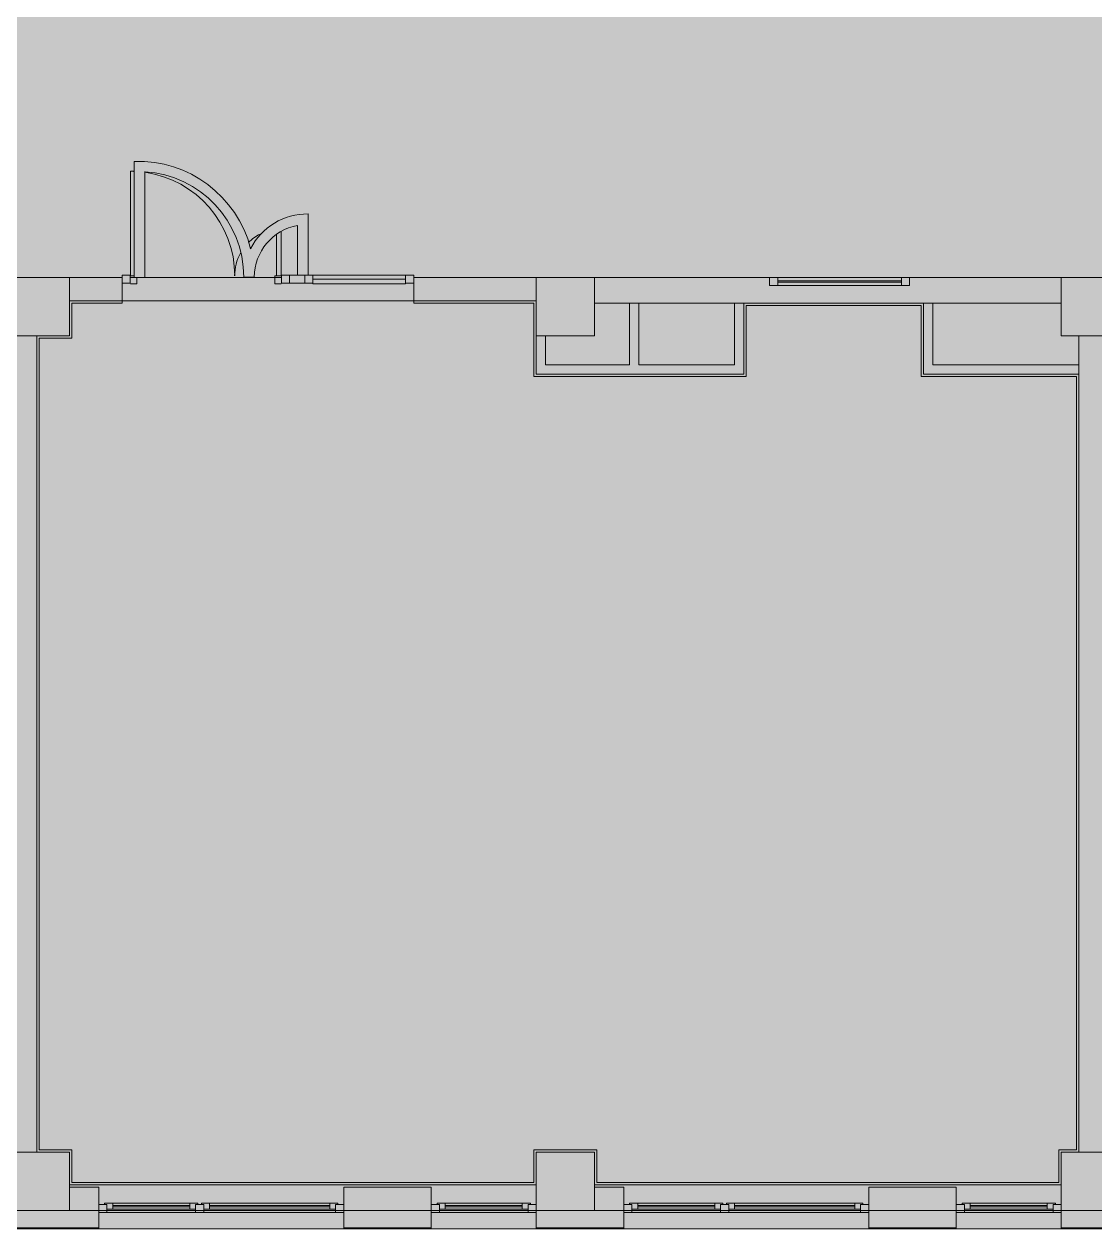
# Model space of a CAD drawing. Header units: millimetres. Extents: x 957 to 228198, y -8553 to 29000.
# Drawn here: x 148708 to 157886, y -258 to 10072 of the extents above; entities that cross this region are included whole.
import ezdxf

# ---------------------------------------------------------------- set-up
doc = ezdxf.new("R2010")
doc.units = ezdxf.units.MM
doc.layers.add('A-DETL-GENF-3', color=7, linetype='Continuous', lineweight=9, true_color=0xc0c0c0, transparency=0.4)
for name, color, linetype, lineweight, true_color in [('A-DETL-GENF-5', 7, 'Continuous', 5, 0xb7b7b7), ('A-DOOR-4', 7, 'Continuous', 5, 0xb7b7b7), ('A-FLOR-1', 7, 'Continuous', 5, 0xb7b7b7), ('A-GLAZ-3', 7, 'Continuous', 5, 0x737373), ('A-GLAZ-CURT-2', 7, 'Continuous', 5, 0x737373), ('A-GLAZ-CWMG-2', 7, 'Continuous', 5, 0x737373), ('A-WALL-3', 7, 'Continuous', 5, 0x737373), ('A-WALL-4', 7, 'Continuous', 9, 0x737373), ('I-WALL-2', 7, 'Continuous', 5, 0x737373), ('S-COLS-2', 7, 'Continuous', 5, 0x737373)]:
    doc.layers.add(name, color=color, linetype=linetype, lineweight=lineweight, true_color=true_color)
doc.layers.add('A-WALL', color=7, linetype='Continuous', lineweight=9)
doc.layers.add('A-WALL-2', color=7, linetype='Continuous', lineweight=5)

# ---------------------------------------------------------------- blocks, each defined once
blk = doc.blocks.new('BSC_Колонна _Прямоугольная - 500х500-23286270-3_2_2_птичка')
at = {"layer": 'S-COLS-2'}
for p, q in [((250, 250), (-250, 250)), ((-250, 250), (-250, -250)), ((250, -250), (250, 250)), ((-250, -250), (250, -250))]:
    blk.add_line(p, q, dxfattribs=at)
blk = doc.blocks.new('120_Окно_СКБ_1Ст - 120_Окно_СКБ_1Ст 900х2500_h_-V276-3_2_2_птичка')
at = {"layer": 'A-GLAZ-3'}
for p, q in [((-450, -127), (-450, -57)), ((-450, -57), (-380, -57)), ((450, -57), (-450, -57)), ((-380, -57), (-380, -127)), ((380, -87), (-380, -87)), ((-380, -87), (-380, -127)), ((-330, -137), (-330, -87)), ((330, -137), (330, -87)), ((380, -127), (380, -57)), ((380, -57), (450, -57)), ((380, -127), (380, -87)), ((450, -57), (450, -127)), ((-380, -127), (-450, -127)), ((-450, -127), (-400, -127)), ((-380, -127), (-400, -127)), ((-400, -127), (-400, -137)), ((-400, -137), (400, -137)), ((400, -137), (-400, -137)), ((-330, -107), (330, -107)), ((330, -117), (-330, -117)), ((450, -127), (380, -127)), ((400, -127), (380, -127)), ((400, -127), (450, -127)), ((400, -137), (400, -127))]:
    blk.add_line(p, q, dxfattribs=at)
blk = doc.blocks.new('120_Окно_СКБ_2Ст - 120_Окно_СКБ_2Ст 2100х2400 _мал створка справа_-V277-3_2_2_птичка')
at = {"layer": 'A-GLAZ-3'}
for p, q in [((-1050, -127), (-1050, -57)), ((-1050, -57), (-980, -57)), ((1050, -57), (-1050, -57)), ((-980, -57), (-980, -127)), ((150, -87), (-980, -87)), ((-980, -87), (-980, -127)), ((-930, -137), (-930, -87)), ((100, -137), (100, -87)), ((150, -127), (150, -57)), ((150, -57), (220, -57)), ((150, -127), (150, -87)), ((220, -57), (220, -127)), ((980, -87), (220, -87)), ((220, -87), (220, -127)), ((270, -137), (270, -87)), ((930, -137), (930, -87)), ((980, -127), (980, -57)), ((980, -57), (1050, -57)), ((980, -127), (980, -87)), ((1050, -57), (1050, -127)), ((-980, -127), (-1050, -127)), ((-1050, -127), (-1000, -127)), ((-980, -127), (-1000, -127)), ((-1000, -127), (-1000, -137)), ((-1000, -137), (170, -137)), ((170, -137), (-1000, -137)), ((-930, -107), (100, -107)), ((100, -117), (-930, -117)), ((220, -127), (150, -127)), ((170, -127), (150, -127)), ((170, -127), (200, -127)), ((170, -137), (170, -127)), ((220, -127), (200, -127)), ((200, -127), (200, -137)), ((200, -137), (1000, -137)), ((1000, -137), (200, -137)), ((270, -107), (930, -107)), ((930, -117), (270, -117)), ((1050, -127), (980, -127)), ((1000, -127), (980, -127)), ((1000, -127), (1050, -127)), ((1000, -137), (1000, -127))]:
    blk.add_line(p, q, dxfattribs=at)
blk = doc.blocks.new('120_Окно_СКБ_1Ст - 120_Окно_СКБ_1Ст 900х2500_h_-V346-3_2_2_птичка')
at = {"layer": 'A-GLAZ-3'}
for p, q in [((-450, -127), (-450, -57)), ((-450, -57), (-380, -57)), ((450, -57), (-450, -57)), ((-380, -57), (-380, -127)), ((380, -87), (-380, -87)), ((-380, -87), (-380, -127)), ((-330, -137), (-330, -87)), ((330, -137), (330, -87)), ((380, -127), (380, -57)), ((380, -57), (450, -57)), ((380, -127), (380, -87)), ((450, -57), (450, -127)), ((-380, -127), (-450, -127)), ((-450, -127), (-400, -127)), ((-380, -127), (-400, -127)), ((-400, -127), (-400, -137)), ((-400, -137), (400, -137)), ((400, -137), (-400, -137)), ((-330, -107), (330, -107)), ((330, -117), (-330, -117)), ((450, -127), (380, -127)), ((400, -127), (380, -127)), ((400, -127), (450, -127)), ((400, -137), (400, -127))]:
    blk.add_line(p, q, dxfattribs=at)
blk = doc.blocks.new('Прямоугольный импост - 50 x 70 мм-V398-3_2_2_птичка')
at = {"layer": 'A-GLAZ-CWMG-2'}
for p, q in [((-70, 35), (0, 35)), ((-70, -35), (-70, 35)), ((0, 35), (0, -35)), ((0, -35), (-70, -35))]:
    blk.add_line(p, q, dxfattribs=at)
blk = doc.blocks.new('Дверь_Витражная_остекление_ - ДВН_ДАО_Главный вход_1200 в свету-V399-3_2_2_птичка')
at = {"layer": 'A-DETL-GENF-5'}
for p, q in [((-613, 925), (-647, 925)), ((-647, 925), (-647, 35)), ((607, 385), (607, 30)), ((647, 35), (647, 410)), ((-647, 30), (-613, 30)), ((-613, 30), (-647, 30)), ((-592, -40), (-592, 15)), ((592, -40), (592, 30)), ((592, 30), (647, 30)), ((607, 30), (647, 30)), ((-647, -40), (-592, -40)), ((647, -40), (592, -40))]:
    blk.add_line(p, q, dxfattribs=at)
at = {"layer": 'A-DOOR-4'}
for p, q in [((-647, 925), (-647, 35)), ((647, 410), (647, 35))]:
    blk.add_line(p, q, dxfattribs=at)
for centre, radius, start, end in [((-647, 30), 895, 87.7864, 90), ((-647, 30), 895, 360, 81.929), ((647, 30), 400, 117.1206, 134.5389), ((647, 30), 400, 151.213, 180)]:
    blk.add_arc(centre, radius, start, end, dxfattribs=at)
blk = doc.blocks.new('Системная панель - Стемалит - 40мм-V400-3_2_2_птичка')
at = {"layer": 'A-GLAZ-CURT-2'}
for p, q in [((65, 35), (-65, 35)), ((-65, 35), (-65, -35)), ((65, -35), (65, 35)), ((-65, -35), (65, -35))]:
    blk.add_line(p, q, dxfattribs=at)
blk = doc.blocks.new('Прямоугольный импост - 50 x 70 мм-V401-3_2_2_птичка')
at = {"layer": 'A-GLAZ-CWMG-2'}
for p, q in [((-35, 35), (35, 35)), ((-35, -35), (-35, 35)), ((35, 35), (35, -35)), ((35, -35), (-35, -35))]:
    blk.add_line(p, q, dxfattribs=at)
blk = doc.blocks.new('Прямоугольный импост - 50 x 70 мм-V402-3_2_2_птичка')
at = {"layer": 'A-GLAZ-CWMG-2'}
for p, q in [((0, 35), (-70, 35)), ((-70, 35), (-70, -35)), ((0, -35), (0, 35)), ((-70, -35), (0, -35))]:
    blk.add_line(p, q, dxfattribs=at)
blk = doc.blocks.new('Системная панель - Стекло - 40мм-V403-3_2_2_птичка')
at = {"layer": 'A-GLAZ-CURT-2'}
for p, q in [((397.5, 0), (-397.5, 0)), ((-397.5, 0), (-397.5, -40)), ((397.5, -40), (397.5, 0)), ((-397.5, -40), (397.5, -40))]:
    blk.add_line(p, q, dxfattribs=at)
blk = doc.blocks.new('Прямоугольный импост - 50 x 70 мм-V404-3_2_2_птичка')
at = {"layer": 'A-GLAZ-CWMG-2'}
for p, q in [((-35, 35), (35, 35)), ((-35, -35), (-35, 35)), ((35, 35), (35, -35)), ((35, -35), (-35, -35))]:
    blk.add_line(p, q, dxfattribs=at)
blk = doc.blocks.new('Прямоугольный импост - 50 x 70 мм-V405-3_2_2_птичка')
at = {"layer": 'A-GLAZ-CWMG-2'}
blk.add_line((42060, 7920), (41265, 7920), dxfattribs=at)
blk = doc.blocks.new('120_Окно_СКБ_1Ст - 120_Окно_СКБ_1Ст 400х1200 EI30-V409-3_2_2_птичка')
at = {"layer": 'A-GLAZ-3'}
for p, q in [((-600, 40), (-600, 110)), ((-600, 110), (-530, 110)), ((600, 110), (-600, 110)), ((-530, 110), (-530, 40)), ((530, 40), (530, 110)), ((530, 110), (600, 110)), ((600, 110), (600, 40)), ((-530, 40), (-600, 40)), ((-600, 40), (600, 40)), ((530, 80), (-530, 80)), ((530, 70), (-530, 70)), ((600, 40), (530, 40))]:
    blk.add_line(p, q, dxfattribs=at)

msp = doc.modelspace()

# ---------------------------------------------------------------- hatches: boundary and pattern name
at = {"layer": 'A-DETL-GENF-3'}
h = msp.add_hatch(color=256, dxfattribs=at)
h.paths.add_polyline_path([(167348.1, -251.7), (177038.1, -250), (177041.1, 3288.3), (185758.1, 3288.3), (185758.1, 27348.3), (143098.1, 27348.3), (143098.1, 23888.3), (139948.1, 23887.4), (139948.1, 15358), (139498.2, 15353), (139498.2, -251.7), (167098.1, -251.7)])
h.paths.add_polyline_path([(168253.1, 151), (168237.1, 151), (168237.1, 551), (168253.1, 551)])
h.paths.add_polyline_path([(171639.1, 151), (171623.1, 151), (171623.1, 551), (171639.1, 551), (171639.1, 172.5)])
h.paths.add_polyline_path([(168237.1, 1051), (168237.6, 1545.2), (168253.1, 1545.2), (168253.1, 1258), (169542.1, 1258), (169542.1, 1242), (168253.1, 1242), (168253.1, 1051), (168237.6, 1051)])
h.paths.add_polyline_path([(171623.1, 1051), (171623.1, 1530.1), (171639.1, 1530.1), (171639.1, 1051)])
h.paths.add_polyline_path([(170407.7, 1232), (170364.1, 1232), (170364.1, 1248), (171622.8, 1248), (171622.8, 1232), (170409.2, 1232)])
h.paths.add_polyline_path([(171638.9, 2030.1), (171623.1, 2030.1), (171623.1, 2332), (170364.1, 2332), (170364.1, 2348), (171639.1, 2347.5), (171639.1, 2030.1)])
h.paths.add_polyline_path([(168253.1, 2045.2), (168237.1, 2045.2), (168237.1, 2789), (168253.1, 2789), (168253.1, 2350.4)])
h.paths.add_polyline_path([(169243.4, 2342), (168253.4, 2342), (168253.4, 2358), (169543.5, 2358), (169543.5, 2342), (169470, 2342)])
h.paths.add_polyline_path([(168253.1, 3289), (168237.1, 3289), (168237.1, 3729), (168253.1, 3729)])
h.paths.add_polyline_path([(173543.1, 6780), (173543.1, 7680), (173593.1, 7680), (173593.1, 6780)])
h.paths.add_polyline_path([(174843.1, 7680), (174843.1, 7730), (174833.1, 7730), (174836.7, 7760), (174878.1, 7760), (174878.1, 7908), (174948.1, 7908), (174948.1, 7900), (174893.1, 7900), (174893.1, 7680), (174948.1, 7680), (174948.1, 7672), (174878.1, 7672), (174878.1, 7680), (174859.1, 7680)])
h.paths.add_polyline_path([(174836.7, 7280), (174793.1, 7280), (174793.1, 7680), (174843.1, 7680), (174843.1, 7280)])
h.paths.add_polyline_path([(173485.1, 7672), (173438.1, 7672), (173438.1, 7680), (173493.1, 7680), (173493.1, 7900), (173438.1, 7900), (173440.3, 7908), (173508.1, 7908), (173508.1, 7760), (173553.1, 7760), (173553.1, 7730), (173543.1, 7730), (173543.1, 7680), (173508.1, 7680), (173508.1, 7672), (173493.1, 7672)])
h.paths.add_polyline_path([(168078.1, 7672), (168008.1, 7672), (168008.1, 7820), (167988.1, 7820), (167988.1, 7860), (167998.1, 7860), (167998.1, 7900), (168008.1, 7900), (168008.1, 7908), (168078.1, 7908), (168078.1, 7900), (168023.1, 7895.1), (168023.1, 7680), (168078.1, 7680)])
h.paths.add_polyline_path([(172840.8, 7672), (172808.1, 7672), (172808.1, 7820), (172788.1, 7820), (172788.1, 7860), (172798.1, 7860), (172798.1, 7900), (172808.1, 7900), (172808.1, 7908), (172878.1, 7908), (172878.1, 7900), (172823.1, 7895.1), (172823.1, 7680), (172878.1, 7680), (172878.1, 7672), (172848.1, 7672)])
h.paths.add_polyline_path([(170545.1, 7672), (170508.1, 7672), (170508.1, 7820), (170488.1, 7820), (170488.1, 7860), (170498.1, 7860), (170498.1, 7900), (170508.1, 7900), (170508.1, 7908), (170578.1, 7908), (170578.1, 7900), (170523.1, 7895.1), (170523.1, 7680), (170578.1, 7680), (170578.1, 7672), (170548.1, 7672)])
h.paths.add_polyline_path([(167138.1, 7672), (167068.1, 7672), (167068.1, 7680), (167123.1, 7680), (167118.1, 7900), (167068.1, 7900), (167068.1, 7908), (167138.1, 7908), (167138.1, 7900), (167148.1, 7895.1), (167148.1, 7860), (167158.1, 7860), (167158.1, 7820), (167138.1, 7820), (167138.1, 7680)])
h.paths.add_polyline_path([(169418.1, 7672), (169418.1, 7680), (169473.1, 7680), (169473.1, 7900), (169418.1, 7900), (169418.1, 7908), (169488.1, 7908), (169488.1, 7900), (169498.1, 7900), (169498.1, 7860), (169508.1, 7858.7), (169508.1, 7820), (169488.1, 7820), (169488.1, 7672), (169448.1, 7672)])
h.paths.add_polyline_path([(171938.1, 7672), (171868.1, 7672), (171868.1, 7680), (171923.1, 7680), (171923.1, 7900), (171868.1, 7900), (171868.1, 7908), (171938.1, 7908), (171938.1, 7900), (171948.1, 7895.1), (171948.1, 7860), (171958.1, 7860), (171958.1, 7820), (171938.1, 7820), (171938.1, 7680)])
h.paths.add_polyline_path([(170498.1, 7900), (170458.1, 7900), (170458.1, 8900), (170498.1, 8900), (170498.1, 7916.7)])
h.paths.add_polyline_path([(167958.1, 7900), (167958.1, 8750), (167998.1, 8750), (167998.1, 7900)])
h.paths.add_polyline_path([(172758.1, 7900), (172758.1, 8750), (172798.1, 8750), (172798.1, 7900)])
h.paths.add_polyline_path([(159665.9, 10300), (159625.9, 10300), (159625.9, 10900), (159665.9, 10900), (159665.9, 10501.7)])
h.paths.add_polyline_path([(157905.9, 10300), (157865.9, 10300), (157865.9, 10900), (157905.9, 10900), (157905.9, 10385.9)])
h.paths.add_polyline_path([(158745.9, 10300), (158745.9, 10900), (158785.9, 10900), (158785.9, 10300)])
h.paths.add_polyline_path([(156985.9, 10300), (156985.9, 10900), (157025.9, 10900), (157025.9, 10300)])
h.paths.add_polyline_path([(157865.9, 10900), (157840.9, 10900), (157840.9, 10980), (157875.9, 10980), (157875.9, 10940), (157865.9, 10940)])
h.paths.add_polyline_path([(158735.9, 10900), (158720.9, 10900), (158720.9, 10980), (158755.9, 10980), (158755.9, 10940), (158745.9, 10940), (158745.9, 10900)])
h.paths.add_polyline_path([(158465.9, 10900), (158465.9, 10940), (158455.9, 10940), (158455.9, 10980), (158490.9, 10980), (158490.9, 10900), (158475.9, 10900)])
h.paths.add_polyline_path([(159355.9, 10900), (159345.9, 10900), (159345.9, 10940), (159335.9, 10940), (159335.9, 10980), (159370.9, 10980), (159370.9, 10900)])
h.paths.add_polyline_path([(157585.9, 10900), (157585.9, 10940), (157575.9, 10940), (157575.9, 10980), (157610.9, 10980), (157610.9, 10900), (157590.9, 10900)])
h.paths.add_polyline_path([(159625.9, 10900), (159600.9, 10900), (159600.9, 10980), (159635.9, 10980), (159635.9, 10940), (159625.9, 10940)])
h.paths.add_polyline_path([(160235.9, 10900), (160225.9, 10900), (160225.9, 10940), (160215.9, 10940), (160215.9, 10980), (160250.9, 10980), (160250.9, 10900)])
h.paths.add_polyline_path([(156985.9, 10900), (156960.9, 10900), (156960.9, 10980), (156995.9, 10980), (156995.9, 10940), (156985.9, 10940), (156985.9, 10925.7)])
h.paths.add_polyline_path([(139948.1, 12070), (139948.1, 12125), (139728.1, 12125), (139728.1, 12070), (139720.1, 12070), (139720.1, 12140), (139868.1, 12140), (139868.1, 12185), (139898.1, 12185), (139898.1, 12175), (139948.1, 12175), (139949.5, 12140), (139956.1, 12140), (139956.1, 12070)])
h.paths.add_polyline_path([(139948.1, 12175), (139949.5, 12225), (140348.1, 12225), (140343.1, 12175), (139949.5, 12175)])
h.paths.add_polyline_path([(140345.1, 13425), (139948.1, 13425), (139949.5, 13475), (140848.1, 13475), (140848.1, 13425), (140620.6, 13425)])
h.paths.add_polyline_path([(139868.1, 13465), (139868.1, 13510), (139720.1, 13514), (139720.1, 13580), (139728.1, 13580), (139728.1, 13525), (139948.1, 13525), (139948.1, 13580), (139956.1, 13580), (139956.1, 13510), (139948.1, 13510), (139948.1, 13475), (139898.1, 13475), (139898.1, 13465), (139888.1, 13465)])
h.paths.add_polyline_path([(178708.1, 15650), (178638.1, 15650), (178638.1, 15658), (178708.1, 15658)])
h.paths.add_polyline_path([(178272.9, 15650), (178272.9, 15658), (178342.9, 15658), (178342.9, 15650)])
h.paths.add_polyline_path([(179678.1, 15650), (179678.1, 16650), (179718.1, 16650), (179718.1, 15650)])
h.paths.add_polyline_path([(178262.9, 15650), (178222.9, 15650), (178222.9, 16650), (178262.9, 16650), (178262.9, 15848.6)])
h.paths.add_polyline_path([(179798.1, 15650), (179728.1, 15650), (179728.1, 15658), (179798.1, 15658)])
h.paths.add_polyline_path([(177182.9, 15650), (177182.9, 15658), (177252.9, 15658), (177252.9, 15650)])
h.paths.add_polyline_path([(183728.1, 15650), (183728.1, 15658), (183798.1, 15658), (183798.1, 15650)])
h.paths.add_polyline_path([(182638.1, 15650), (182638.1, 15658), (182708.1, 15658), (182708.1, 15650)])
h.paths.add_polyline_path([(183718.1, 15650), (183678.1, 15650), (183678.1, 16650), (183718.1, 16650), (183718.1, 15848.6)])
h.paths.add_polyline_path([(185660.1, 17240), (185660.1, 17310), (185668.1, 17310), (185668.1, 17240)])
h.paths.add_polyline_path([(181278.1, 17600), (181278.1, 18590), (181318.1, 18590), (181318.1, 17600)])
h.paths.add_polyline_path([(178438.1, 17600), (178438.1, 18590), (178478.1, 18590), (178478.1, 17600)])
h.paths.add_polyline_path([(185620.3, 18280), (184668.1, 18280), (184668.1, 18320), (185668.1, 18320), (185668.1, 18280)])
h.paths.add_polyline_path([(185660.1, 18330), (185660.1, 18400), (185668.1, 18400), (185668.1, 18330)])
h.paths.add_polyline_path([(180268.1, 18592), (180238.1, 18592), (180238.1, 18600), (180268.1, 18600)])
h.paths.add_polyline_path([(166848.1, 24100), (166848.1, 24150), (167348.1, 24150), (167348.1, 24100)])
h.paths.add_polyline_path([(167284.6, 25850), (166848.1, 25850), (166848.1, 25900), (167348.1, 25900), (167348.1, 25850), (167328.1, 25850)])

# ---------------------------------------------------------------- linework, layer by layer
at = {"layer": 'A-FLOR-1'}
for p, q in [((149652.1, 8894.4), (149652.1, 7900)), ((149742.1, 7900), (149742.1, 8806.8)), ((151142.3, 7920), (151142.3, 8443.9)), ((151052.3, 8346.4), (151052.3, 7920)), ((149652.1, 7900), (149742.1, 7900)), ((150590.7, 7903.5), (150680.8, 7903.5)), ((149548.1, 7680), (149118.1, 7680)), ((149118.1, 7680), (149118.1, 7380)), ((149548.1, 7700), (149548.1, 7680)), ((152048.1, 7680), (152048.1, 7700)), ((153078.1, 7680), (152048.1, 7680)), ((153078.1, 7050), (153078.1, 7680)), ((156398.1, 7660), (154898.1, 7660)), ((154898.1, 7660), (154898.1, 7050)), ((156398.1, 7050), (156398.1, 7660)), ((149118.1, 7380), (148838.1, 7380)), ((148838.1, 7380), (148838.1, 420)), ((154898.1, 7050), (153078.1, 7050)), ((157728.8, 7050), (156398.1, 7050)), ((157728.8, 420), (157728.8, 7050)), ((148838.1, 420), (149118.1, 420)), ((149118.1, 420), (149118.1, 140)), ((153078.1, 140), (153078.1, 420)), ((153078.1, 420), (153618.1, 420)), ((153618.1, 420), (153618.1, 140)), ((157578.1, 140), (157578.1, 420)), ((157578.1, 420), (157728.8, 420)), ((149118.1, 140), (153078.1, 140)), ((153618.1, 140), (157578.1, 140))]:
    msp.add_line(p, q, dxfattribs=at)
for centre, radius, start, end in [((149685.8, 7900), 995, 14.33829, 91.93805), ((149685.7, 7903.5), 905, 360, 86.42904), ((151134.8, 7900), 544, 89.21005, 153.06648), ((151134.8, 7900), 454, 100.46985, 179.55829)]:
    msp.add_arc(centre, radius, start, end, dxfattribs=at)
at = {"layer": 'A-WALL'}
for p, q in [((148598.1, -253), (149348.1, -253)), ((151448.1, -253), (152198.1, -253)), ((153098.1, -253), (153848.1, -253)), ((155948.1, -253), (156698.1, -253)), ((157598.1, -253), (158998.1, -253))]:
    msp.add_line(p, q, dxfattribs=at)
at = {"layer": 'A-WALL-2'}
for q in [(142328.1, -258), (167348.1, -258)]:
    msp.add_line((157598.1, -258), q, dxfattribs=at)
at = {"layer": 'A-WALL-3'}
for p, q in [((149348.1, 100), (149098.1, 100)), ((149348.1, -258), (149348.1, 100)), ((152198.1, 100), (151448.1, 100)), ((151448.1, 100), (151448.1, -258)), ((152198.1, -258), (152198.1, 100)), ((153848.1, 100), (153598.1, 100)), ((153848.1, -258), (153848.1, 100)), ((156698.1, 100), (155948.1, 100)), ((155948.1, 100), (155948.1, -258)), ((156698.1, -258), (156698.1, 100)), ((149348.1, -100), (151448.1, -100)), ((152198.1, -100), (153098.1, -100)), ((153098.1, -100), (153098.1, -258)), ((153848.1, -100), (155948.1, -100)), ((156698.1, -100), (157598.1, -100)), ((157598.1, -100), (157598.1, -258))]:
    msp.add_line(p, q, dxfattribs=at)
at = {"layer": 'A-WALL-4'}
for p, q in [((154878.1, 7680), (154798.1, 7680)), ((156498.1, 7680), (156418.1, 7680)), ((157748.8, 7070), (157748.8, 7150)), ((149098.1, -100), (149348.1, -100)), ((151448.1, -100), (152198.1, -100)), ((153598.1, -100), (153848.1, -100)), ((155948.1, -100), (156698.1, -100)), ((148598.1, -250), (149348.1, -250)), ((151448.1, -250), (152198.1, -250)), ((153098.1, -250), (153848.1, -250)), ((155948.1, -250), (156698.1, -250)), ((157598.1, -250), (158998.1, -250))]:
    msp.add_line(p, q, dxfattribs=at)
at = {"layer": 'I-WALL-2'}
for p, q in [((149548.1, 7900), (149098.1, 7900)), ((149548.1, 7700), (149548.1, 7900)), ((149618.1, 7900), (149652.1, 7900)), ((149742.1, 7900), (150913.1, 7900)), ((153098.1, 7900), (152048.1, 7900)), ((152048.1, 7900), (152048.1, 7700)), ((155098.1, 7900), (153598.1, 7900)), ((157598.1, 7900), (156298.1, 7900)), ((153098.1, 7700), (149098.1, 7700)), ((153598.1, 7680), (154798.1, 7680)), ((153898.1, 7680), (153898.1, 7150)), ((153978.1, 7150), (153978.1, 7680)), ((154798.1, 7680), (154798.1, 7150)), ((154878.1, 7070), (154878.1, 7680)), ((154878.1, 7680), (156418.1, 7680)), ((156418.1, 7680), (156418.1, 7070)), ((156498.1, 7150), (156498.1, 7680)), ((156498.1, 7680), (157598.1, 7680)), ((148818.1, 400), (148818.1, 7400)), ((153098.1, 7400), (153098.1, 7070)), ((153178.1, 7150), (153178.1, 7400)), ((157748.8, 7400), (157748.8, 7150)), ((153898.1, 7150), (153178.1, 7150)), ((154798.1, 7150), (153978.1, 7150)), ((157748.8, 7150), (156498.1, 7150)), ((153098.1, 7070), (154878.1, 7070)), ((156418.1, 7070), (157748.8, 7070)), ((157748.8, 7070), (157748.8, 400)), ((149098.1, 120), (153098.1, 120)), ((153598.1, 120), (157598.1, 120))]:
    msp.add_line(p, q, dxfattribs=at)

# ---------------------------------------------------------------- block references
at = {"layer": 'A-DOOR-4'}
msp.add_blockref('Дверь_Витражная_остекление_ - ДВН_ДАО_Главный вход_1200 в свету-V399-3_2_2_птичка', (150265.6, 7885), dxfattribs=at)
at = {"layer": 'A-GLAZ-3'}
msp.add_blockref('120_Окно_СКБ_1Ст - 120_Окно_СКБ_1Ст 400х1200 EI30-V409-3_2_2_птичка', (155698.1, 7790), dxfattribs=at)
at = {"layer": 'A-GLAZ-3', "rotation": 180}
for name, p in [('120_Окно_СКБ_2Ст - 120_Окно_СКБ_2Ст 2100х2400 _мал створка справа_-V277-3_2_2_птичка', (150398.1, -175)), ('120_Окно_СКБ_1Ст - 120_Окно_СКБ_1Ст 900х2500_h_-V346-3_2_2_птичка', (152648.1, -175)), ('120_Окно_СКБ_2Ст - 120_Окно_СКБ_2Ст 2100х2400 _мал створка справа_-V277-3_2_2_птичка', (154898.1, -175)), ('120_Окно_СКБ_1Ст - 120_Окно_СКБ_1Ст 900х2500_h_-V276-3_2_2_птичка', (157148.1, -175))]:
    msp.add_blockref(name, p, dxfattribs=at)
at = {"layer": 'A-GLAZ-CURT-2'}
for name, p in [('Системная панель - Стемалит - 40мм-V400-3_2_2_птичка', (151048.1, 7885)), ('Системная панель - Стекло - 40мм-V403-3_2_2_птичка', (151580.6, 7885))]:
    msp.add_blockref(name, p, dxfattribs=at)
at = {"layer": 'A-GLAZ-CWMG-2', "rotation": 180}
msp.add_blockref('Прямоугольный импост - 50 x 70 мм-V402-3_2_2_птичка', (149548.1, 7885), dxfattribs=at)
at = {"layer": 'A-GLAZ-CWMG-2', "extrusion": (0, 0, -1), "rotation": 180}
for name, p in [('Прямоугольный импост - 50 x 70 мм-V401-3_2_2_птичка', (-150948.1, 7885)), ('Прямоугольный импост - 50 x 70 мм-V404-3_2_2_птичка', (-151148.1, 7885)), ('Прямоугольный импост - 50 x 70 мм-V398-3_2_2_птичка', (-152048.1, 7885))]:
    msp.add_blockref(name, p, dxfattribs=at)
at = {"layer": 'A-GLAZ-CWMG-2'}
msp.add_blockref('Прямоугольный импост - 50 x 70 мм-V405-3_2_2_птичка', (109918.1, 0), dxfattribs=at)
at = {"layer": 'S-COLS-2'}
for p in [(148848.1, 7650), (153348.1, 7650), (157848.1, 7650), (148848.1, 150), (153348.1, 150), (157848.1, 150)]:
    msp.add_blockref('BSC_Колонна _Прямоугольная - 500х500-23286270-3_2_2_птичка', p, dxfattribs=at)

doc.saveas('drawing.dxf')
